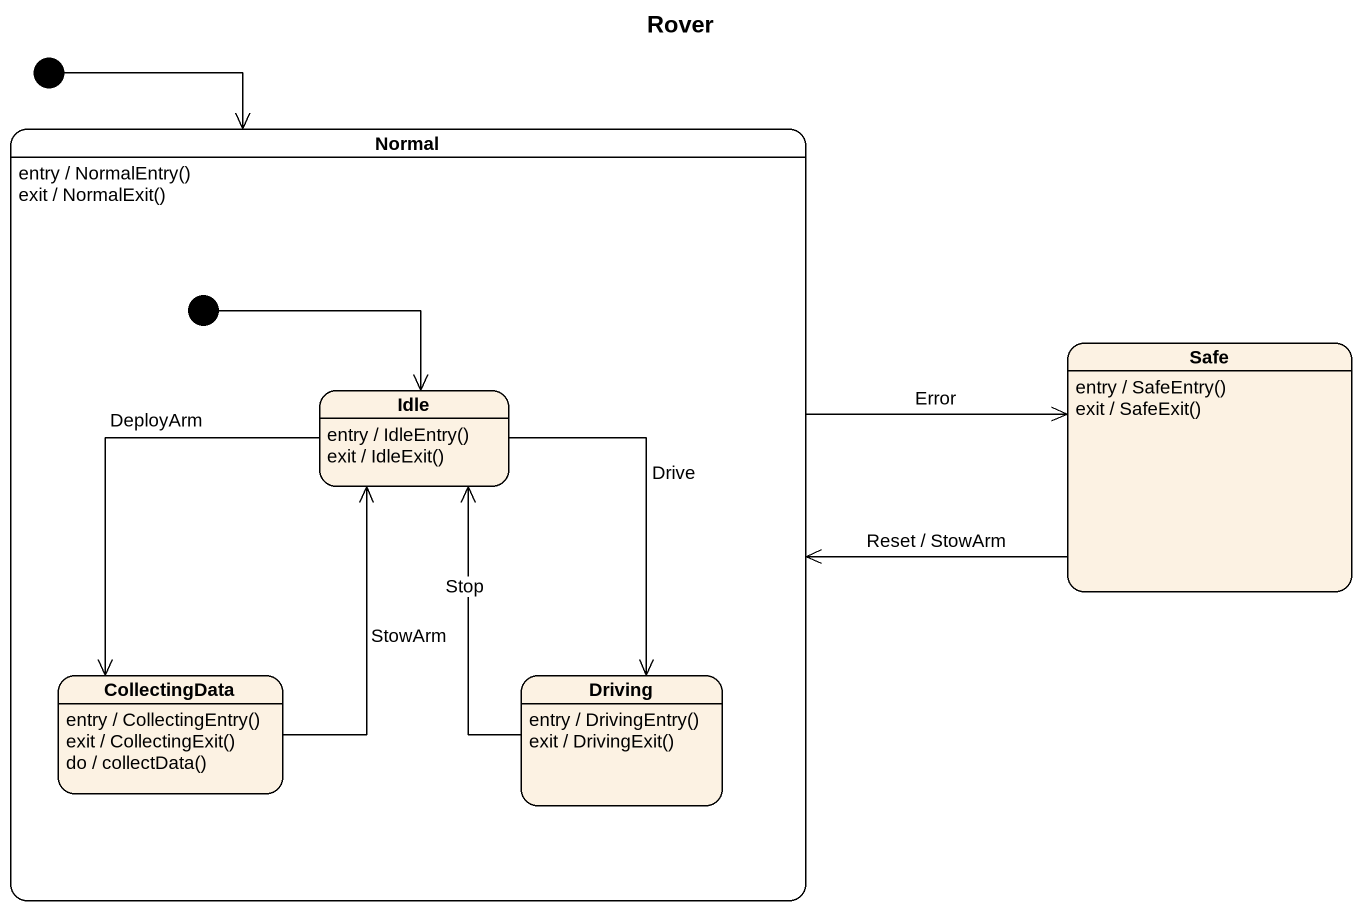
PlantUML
@startuml
title Rover
hide empty description
state Normal {
  state Idle
  Idle : entry / IdleEntry()
  Idle : exit / IdleExit()
  state CollectingData
  CollectingData : entry / CollectingEntry()
  CollectingData : exit / CollectingExit()
  CollectingData : do / collectData()
  state Driving
  Driving : entry / DrivingEntry()
  Driving : exit / DrivingExit()
  [*] --> Idle
}
Normal : entry / NormalEntry()
Normal : exit / NormalExit()
state Safe
Safe : entry / SafeEntry()
Safe : exit / SafeExit()
[*] --> Normal
Normal -right-> Safe : Error
Idle --> CollectingData : DeployArm
Idle --> Driving : Drive
Safe -left-> Normal : Reset / StowArm
CollectingData -up-> Idle : StowArm
Driving -up-> Idle : Stop
@enduml
